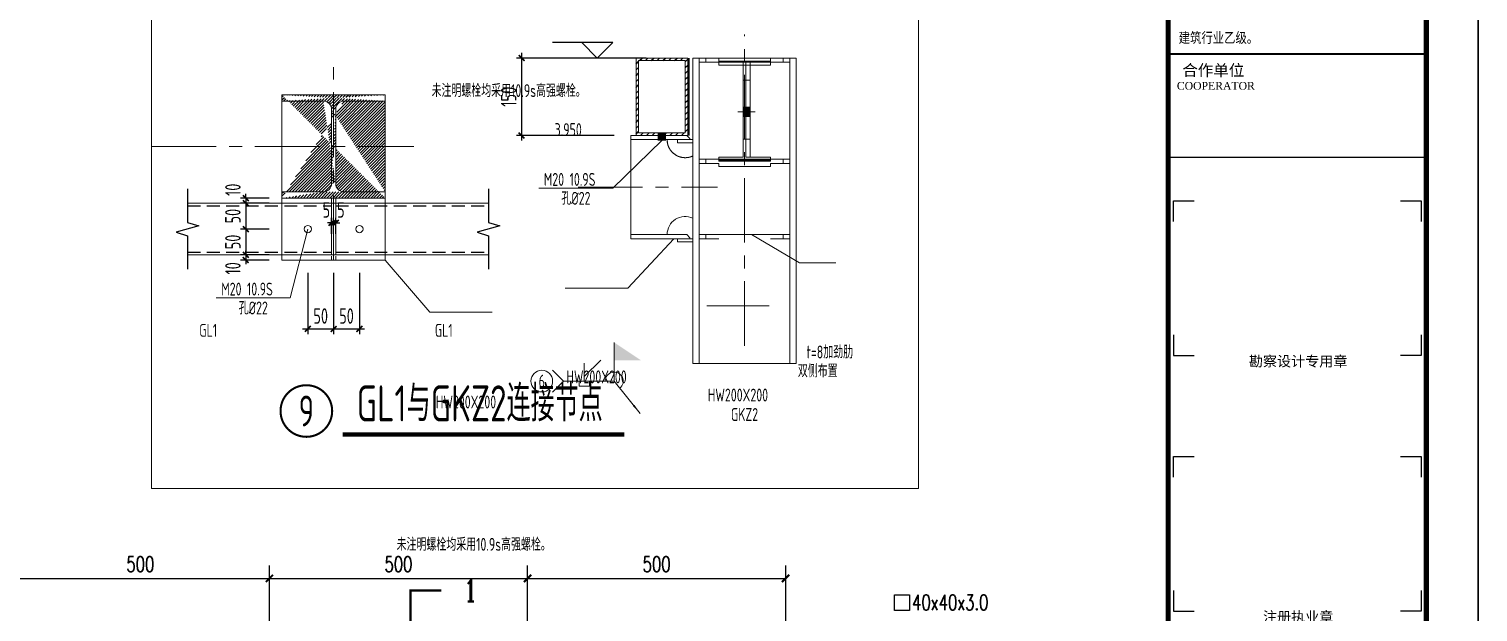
# Model space of a CAD drawing. Extents: x 498328 to 716449, y -893371 to -467753.
# Drawn here: x 582661 to 610727, y -800395 to -789098 of the extents above; entities that cross this region are included whole.
import ezdxf
from ezdxf.enums import TextEntityAlignment as Align

# ---------------------------------------------------------------- set-up
doc = ezdxf.new("R2010")
doc.units = 0
doc.header["$LTSCALE"] = 1000
doc.header["$PDMODE"] = 35
doc.header["$PDSIZE"] = 20
for name, pattern in [('2', [0.375, 0.25, -0.125]), ('CENTER', [2, 1.25, -0.25, 0.25, -0.25]), ('Continuous-STLayerSet-Bolt', [0]), ('Continuous-STNodeDetDraw-Beam', [0]), ('Continuous-STNodeDetDraw-Col', [0]), ('Continuous-STNodeDetDraw-DimText', [0]), ('Continuous-STNodeDetDraw-Pl', [0]), ('Continuous-STNodeDetDraw-PlateJoint', [0]), ('Continuous-STNodeDetDraw-Stiff', [0]), ('Continuous-STNodeDetDraw-Weld', [0]), ('短虚线-STNodeDetDraw-Hide', [187.5, 125, -62.5])]:
    doc.linetypes.add(name, pattern=pattern)
doc.layers.get('0').update_dxf_attribs({"linetype": 'CONTINUOUS'})
doc.layers.get('Defpoints').update_dxf_attribs({"linetype": 'CONTINUOUS'})
for name, color, linetype in [('1轮廓实线层', 7, 'CONTINUOUS'), ('AXIS', 251, 'CENTER'), ('DIM', 3, 'CONTINUOUS'), ('DIM_SYMB', 3, 'CONTINUOUS'), ('HATCH', 252, 'CONTINUOUS'), ('PUB_DIM', 62, 'CONTINUOUS'), ('PUB_TEXT', 7, 'CONTINUOUS'), ('PUB_TITLE', 4, 'CONTINUOUS'), ('SD_NAME_TOPC', 7, 'CONTINUOUS'), ('STGJ_BOLT_THIN', 9, 'CONTINUOUS'), ('THIN', 7, 'CONTINUOUS'), ('TK-PUBLIC', 7, 'CONTINUOUS'), ('焊缝', 1, 'CONTINUOUS'), ('通用-图框C-SHET', 141, 'CONTINUOUS')]:
    doc.layers.add(name, color=color, linetype=linetype)
doc.layers.add('yichutu', color=7, linetype='CONTINUOUS', true_color=0xffffff, plot=False)
for name, color, linetype, lineweight in [('平立面图螺栓', 1, 'CONTINUOUS', 18), ('详图加劲板', 103, 'CONTINUOUS', 18), ('详图接料板', 8, 'CONTINUOUS', 18), ('详图柱', 51, 'CONTINUOUS', 18), ('详图标注文字', 7, 'CONTINUOUS', 18), ('详图焊缝', 7, 'CONTINUOUS', 18), ('详图连接板', 171, 'CONTINUOUS', 18), ('详图钢梁', 141, 'CONTINUOUS', 18), ('钢梁', 141, 'CONTINUOUS', 18)]:
    doc.layers.add(name, color=color, linetype=linetype, lineweight=lineweight)
doc.styles.add('_TCH_DIM', font='SIMPLEX', dxfattribs={"bigfont": 'GBCBIG'})
doc.styles.add('_TCH_DIM_T3', font='SIMPLEX', dxfattribs={"width": 0.7058823529411765, "bigfont": 'GBCBIG'})
doc.styles.add('_TCH_LABEL', font='COMPLEX', dxfattribs={"bigfont": 'GBCBIG'})
doc.styles.add('StTextStyle', font='yjkeng.shx', dxfattribs={"width": 0.7, "height": 250, "bigfont": 'yjkchn.shx'})
doc.styles.add('TSSD-REIN', font='tssdeng.shx', dxfattribs={"width": 0.7, "bigfont": 'tssdchn.shx'})
doc.styles.add('TSSD_DIMENSION', font='Tssdeng.shx', dxfattribs={"width": 0.7, "bigfont": 'hztxt.shx'})
doc.styles.add('TSSD_LABEL', font='Tssdeng.shx', dxfattribs={"width": 0.7, "bigfont": 'hztxt.shx'})
doc.styles.add('TSSD_NUM', font='Tssdeng.shx', dxfattribs={"width": 0.7, "bigfont": 'hztxt.shx'})
doc.styles.add('TSSD_REIN', font='Tssdeng.shx', dxfattribs={"width": 0.7, "bigfont": 'hztxt.shx'})
doc.styles.add('标训３', font='simhei.ttf', dxfattribs={"width": 0.8, "height": 4.5})
doc.styles.add('标识1', font='times.ttf')
doc.dimstyles.new('_TCH_ARCH&&100', dxfattribs={"dimtxt": 297.5, "dimasz": 100, "dimexe": 250, "dimexo": 300, "dimgap": 126.25, "dimtad": 1, "dimdec": 0, "dimzin": 0, "dimdsep": 46, "dimtxsty": '_TCH_DIM_T3', "dimblk": 'ARCHTICK', "dimcen": 0.09, "dimclrt": 7, "dimadec": 0, "dimazin": 0, "dimtfac": 1, "dimtdec": 0, "dimtix": 1, "dimtmove": 2, "dimatfit": 3, "dimfxl": 0, "dimtolj": 1, "dimtzin": 0, "dimarcsym": 0})
doc.dimstyles.new('TSSD_10_100', dxfattribs={"dimtxt": 300, "dimasz": 80, "dimexe": 100, "dimexo": 250, "dimgap": 100, "dimtad": 1, "dimdec": 0, "dimlfac": 0.1, "dimzin": 0, "dimdsep": 46, "dimtxsty": 'TSSD_DIMENSION', "dimblk": 'ARCHTICK', "dimcen": 0, "dimdle": 100, "dimclrt": 7, "dimadec": 0, "dimazin": 0, "dimtfac": 1, "dimtdec": 0, "dimtix": 1, "dimtmove": 2, "dimatfit": 3, "dimldrblk": 'ARCHTICK', "dimfxl": 0, "dimtolj": 1, "dimtzin": 0, "dimarcsym": 0})

# ---------------------------------------------------------------- blocks, each defined once
blk = doc.blocks.new('*D212')
at = {"layer": '详图加劲板', "color": 103, "linetype": '短虚线-STNodeDetDraw-Hide', "lineweight": 18}
for p, q in [((440.0000000000005, -960), (-439.9999999999995, -960)), ((-375.0000000000005, -1000), (-375.0000000000005, -960)), ((374.9999999999995, -1000), (374.9999999999995, -960))]:
    blk.add_line(p, q, dxfattribs=at)
blk = doc.blocks.new('*D214')
at = {"layer": '详图加劲板', "color": 103, "linetype": '短虚线-STNodeDetDraw-Hide', "lineweight": 18}
for p, q in [((-375.0000000000005, -40), (-375.0000000000005, 0)), ((374.9999999999995, -40), (374.9999999999995, 0)), ((440.0000000000005, -40), (-439.9999999999995, -40))]:
    blk.add_line(p, q, dxfattribs=at)
blk = doc.blocks.new('*D215')
at = {"layer": '详图钢梁', "color": 141, "linetype": 'Continuous-STNodeDetDraw-Beam', "lineweight": 18}
for p, q in [((-250.0000000000057, 0), (249.9999999999943, 0)), ((-250.0000000000057, -40), (-250.0000000000057, 0)), ((249.9999999999943, 0), (249.9999999999943, -40)), ((-13.75000000000567, -40), (-250.0000000000057, -40)), ((-13.75000000000567, -960), (-13.75000000000567, -39.99999999999999)), ((13.74999999999433, -40), (13.74999999999433, -960)), ((249.9999999999943, -40), (13.74999999999433, -40)), ((-250.0000000000057, -960), (-13.75000000000567, -960)), ((-250.0000000000057, -1000), (-250.0000000000057, -960)), ((13.74999999999433, -960), (249.9999999999943, -960)), ((249.9999999999943, -960), (249.9999999999943, -1000)), ((249.9999999999943, -1000), (-250.0000000000057, -1000))]:
    blk.add_line(p, q, dxfattribs=at)
at = {"layer": '详图钢梁', "color": 141, "linetype": '短虚线-STNodeDetDraw-Hide', "lineweight": 18}
for p, q in [((250, -30), (-250, -30)), ((-13.75000000000008, -215), (13.74999999999992, -215)), ((-13.75000000000008, -785), (13.74999999999992, -785)), ((250, -990), (-250, -990))]:
    blk.add_line(p, q, dxfattribs=at)
blk = doc.blocks.new('*D217')
at = {"layer": '详图加劲板', "color": 103, "linetype": 'Continuous-STNodeDetDraw-Stiff', "lineweight": 18}
for p, q in [((-440.0000000000009, 0), (-250.0000000000022, 0)), ((249.9999999999978, 0), (439.9999999999991, 0)), ((-440.0000000000009, -40), (-250.0000000000022, -40)), ((249.9999999999978, -40), (439.9999999999991, -40))]:
    blk.add_line(p, q, dxfattribs=at)
blk = doc.blocks.new('*D218')
at = {"layer": '详图加劲板', "color": 103, "linetype": 'Continuous-STNodeDetDraw-Stiff', "lineweight": 18}
for p, q in [((-440.0000000000009, -960), (-250.0000000000022, -960)), ((249.9999999999978, -960), (439.9999999999991, -960)), ((-440.0000000000009, -1000), (-250.0000000000022, -1000)), ((249.9999999999978, -1000), (439.9999999999991, -1000))]:
    blk.add_line(p, q, dxfattribs=at)
blk = doc.blocks.new('*D219')
at = {"layer": '详图连接板', "color": 171, "linetype": '短虚线-STNodeDetDraw-Hide', "lineweight": 18}
blk.add_line((53.75, -40), (53.75, -960), dxfattribs=at)
at = {"layer": '详图连接板', "color": 171, "linetype": 'Continuous-STNodeDetDraw-PlateJoint', "lineweight": 18}
for p, q in [((53.74999999999812, -70), (53.74999999999783, -215)), ((53.74999999999643, -215), (13.74999999999643, -215)), ((53.74999999999643, -785), (53.74999999999643, -215)), ((53.74999999999643, -785), (13.74999999999643, -785)), ((53.74999999999783, -785), (53.74999999999812, -960))]:
    blk.add_line(p, q, dxfattribs=at)
blk = doc.blocks.new('*D220')
at = {"layer": '详图接料板', "color": 8, "linetype": 'Continuous-STNodeDetDraw-Pl', "lineweight": 18}
for p, q in [((-250.0000000000001, -70), (-250.0000000000001, -40)), ((-250.0000000000001, -70), (-13.75000000000568, -70)), ((13.74999999999432, -70), (249.9999999999999, -70)), ((249.9999999999999, -70), (249.9999999999999, -40))]:
    blk.add_line(p, q, dxfattribs=at)
at = {"layer": '详图接料板', "color": 8, "linetype": '短虚线-STNodeDetDraw-Hide', "lineweight": 18}
blk.add_line((250.0000000000001, -70), (-249.9999999999999, -70), dxfattribs=at)
blk = doc.blocks.new('*D221')
at = {"layer": '详图接料板', "color": 8, "linetype": 'Continuous-STNodeDetDraw-Pl', "lineweight": 18}
for p, q in [((-250.0000000000001, -1030), (-250.0000000000001, -1000)), ((-250.0000000000001, -1030), (249.9999999999999, -1030)), ((249.9999999999999, -1030), (249.9999999999999, -1000))]:
    blk.add_line(p, q, dxfattribs=at)
blk = doc.blocks.new('*D223')
at = {"layer": '详图接料板', "color": 8, "linetype": 'Continuous-STNodeDetDraw-Pl', "lineweight": 18}
for p, q in [((-650.0000000000005, -70), (-650.0000000000005, -40)), ((-650.0000000000005, -40), (-500.0000000000005, -40)), ((-650.0000000000005, -70), (-500.0000000000005, -70))]:
    blk.add_line(p, q, dxfattribs=at)
blk = doc.blocks.new('*D224')
at = {"layer": '详图接料板', "color": 8, "linetype": 'Continuous-STNodeDetDraw-Pl', "lineweight": 18}
for p, q in [((-650.0000000000005, -1030), (-650.0000000000005, -1000)), ((-650.0000000000005, -1000), (-500.0000000000005, -1000)), ((-650.0000000000005, -1030), (-500.0000000000005, -1030))]:
    blk.add_line(p, q, dxfattribs=at)
blk = doc.blocks.new('*D225')
at = {"layer": '详图焊缝', "color": 7, "linetype": 'Continuous-STNodeDetDraw-Weld', "lineweight": 18}
for points in [[(53477.57123198426, -64776.67208387632), (53477.57123198426, -64026.67208387632)], [(52897.57123198426, -64776.67208387632), (52897.57123198426, -64426.67208387632), (52897.57123198426, -64686.67208387632), (53215.76928351821, -64368.47403234238)], [(52285.4391976283, -64564.54004952036), (52497.57123198426, -64776.67208387632), (52285.4391976283, -64988.80411823228)], [(53477.57123198426, -64776.67208387632), (52497.57123198426, -64776.67208387632)], [(52797.57123198426, -64776.67208387632), (52797.57123198426, -64876.67208387632), (52997.57123198426, -64876.67208387632), (52997.57123198426, -64776.67208387632)], [(53977.57123198426, -65401.67208387632), (53477.57123198426, -64776.67208387632)]]:
    blk.add_lwpolyline(points, dxfattribs=at)
blk.add_lwpolyline([(53977.57123198426, -65401.67208387632, 0, 40, 0), (53852.63222247338, -65245.49832198772, 40, 40, 0)], format="xyseb", dxfattribs=at)
blk.add_circle((52075.4391976283, -64776.67208387632), 210, dxfattribs=at)
blk.add_arc((53477.57123198426, -64776.67208387632), 175, 308.6598082540903, 179.9999999999998, dxfattribs=at)
at = {"layer": '详图焊缝', "color": 7}
blk.add_solid([(53477.57123198426, -64026.67208387632), (53477.57123198426, -64376.67208387632), (54002.57123198426, -64376.67208387632)], dxfattribs=at)
at = {"layer": '详图焊缝', "color": 7, "style": 'StTextStyle', "width": 0.699999988079071}
blk.add_text('6', height=250, dxfattribs=at).set_placement((52075.4391976283, -64776.67208387632), align=Align.MIDDLE_CENTER)
blk = doc.blocks.new('TS_IDX1')
at = {"color": 0, "linetype": 'ByBlock', "const_width": 0.04}
blk.add_lwpolyline([(-0.5, 0, 1), (0.5, 0, 1)], format="xyb", close=True, dxfattribs=at)
at = {"color": 0, "linetype": 'ByBlock', "style": 'TSSD_NUM', "width": 0.7}
blk.add_attdef('A', text='', height=0.6, dxfattribs=at).set_placement((0, 0), align=Align.MIDDLE_CENTER)
blk = doc.blocks.new('_ARCHTICK')
at = {"color": 0, "const_width": 0.4}
blk.add_lwpolyline([(-0.7071067811866669, -0.7071067811866669), (0.7071067811866669, 0.7071067811866669)], dxfattribs=at)
blk = doc.blocks.new('*D418')
at = {"layer": 'Defpoints', "color": 0, "transparency": 16777216}
for p in [(586860.3727489954, -792474.7504728152), (587561.1741160916, -792374.7631531934), (587561.1741160934, -792474.7504728152)]:
    blk.add_point(p, dxfattribs=at)
at = {"layer": 'DIM', "color": 0, "lineweight": -2, "transparency": 16777216}
for p, q in [((586860.3727489954, -792374.7631531934), (586860.3727489954, -792294.7631531934)), ((587311.1741160916, -792374.7631531934), (586760.3727489954, -792374.7631531934)), ((587311.1741160934, -792474.7504728152), (586760.3727489954, -792474.7504728152)), ((586860.3727489954, -792374.7631531934), (586860.3727489954, -792474.7504728152)), ((586860.3727489954, -792474.7504728152), (586860.3727489954, -792554.7504728152))]:
    blk.add_line(p, q, dxfattribs=at)
at = {"layer": 'DIM', "color": 0, "lineweight": -2, "transparency": 16777216, "xscale": 80, "yscale": 80, "zscale": 80}
for p, rotation in [((586860.3727489954, -792374.7631531934), 270), ((586860.3727489954, -792474.7504728152), 90)]:
    blk.add_blockref('_ARCHTICK', p, dxfattribs=dict(at, rotation=rotation))
at = {"layer": 'DIM', "color": 7, "transparency": 16777216, "insert": (586610.3727489955, -792213.6093070395), "char_height": 300, "attachment_point": 5, "rotation": 90, "style": 'TSSD_DIMENSION'}
blk.add_mtext('\\A1;10', dxfattribs=at)
blk = doc.blocks.new('*D419')
at = {"layer": 'Defpoints', "color": 0, "transparency": 16777216}
for p in [(587561.1741160934, -792474.7504728152), (586860.3727489954, -792974.7504728223), (587561.1741161027, -792974.7504728223)]:
    blk.add_point(p, dxfattribs=at)
at = {"layer": 'DIM', "color": 0, "lineweight": -2, "transparency": 16777216}
for p, q in [((587311.1741160934, -792474.7504728152), (586760.3727489954, -792474.7504728152)), ((586860.3727489954, -792374.7504728152), (586860.3727489954, -793074.7504728223)), ((587311.1741161027, -792974.7504728223), (586760.3727489954, -792974.7504728223))]:
    blk.add_line(p, q, dxfattribs=at)
at = {"layer": 'DIM', "color": 0, "lineweight": -2, "transparency": 16777216, "xscale": 80, "yscale": 80, "zscale": 80}
for p, rotation in [((586860.3727489954, -792474.7504728152), 90), ((586860.3727489954, -792974.7504728223), 270)]:
    blk.add_blockref('_ARCHTICK', p, dxfattribs=dict(at, rotation=rotation))
at = {"layer": 'DIM', "color": 7, "transparency": 16777216, "insert": (586610.3727489957, -792724.7504728187), "char_height": 300, "attachment_point": 5, "rotation": 90, "style": 'TSSD_DIMENSION'}
blk.add_mtext('\\A1;50', dxfattribs=at)
blk = doc.blocks.new('*D420')
at = {"layer": 'Defpoints', "color": 0, "transparency": 16777216}
for p in [(587561.1741161027, -792974.7504728223), (586860.3727489954, -793474.7504728157), (587561.1741161121, -793474.7504728157)]:
    blk.add_point(p, dxfattribs=at)
at = {"layer": 'DIM', "color": 0, "lineweight": -2, "transparency": 16777216}
for p, q in [((586860.3727489954, -792874.7504728223), (586860.3727489954, -793574.7504728157)), ((587311.1741161027, -792974.7504728223), (586760.3727489954, -792974.7504728223)), ((587311.1741161121, -793474.7504728157), (586760.3727489954, -793474.7504728157))]:
    blk.add_line(p, q, dxfattribs=at)
at = {"layer": 'DIM', "color": 0, "lineweight": -2, "transparency": 16777216, "xscale": 80, "yscale": 80, "zscale": 80}
for p, rotation in [((586860.3727489954, -792974.7504728223), 90), ((586860.3727489954, -793474.7504728157), 270)]:
    blk.add_blockref('_ARCHTICK', p, dxfattribs=dict(at, rotation=rotation))
at = {"layer": 'DIM', "color": 7, "transparency": 16777216, "insert": (586610.3727489957, -793224.750472819), "char_height": 300, "attachment_point": 5, "rotation": 90, "style": 'TSSD_DIMENSION'}
blk.add_mtext('\\A1;50', dxfattribs=at)
blk = doc.blocks.new('*D421')
at = {"layer": 'Defpoints', "color": 0, "transparency": 16777216}
for p in [(588061.1808884732, -793574.7377924361), (588561.1804646231, -793574.7377924361), (588561.1804646231, -794909.7928357583)]:
    blk.add_point(p, dxfattribs=at)
at = {"layer": 'DIM', "color": 0, "lineweight": -2, "transparency": 16777216}
for p, q in [((588061.1808884732, -793824.7377924361), (588061.1808884732, -795009.7928357583)), ((588561.1804646231, -793824.7377924361), (588561.1804646231, -795009.7928357583)), ((587961.1808884732, -794909.7928357583), (588661.1804646231, -794909.7928357583))]:
    blk.add_line(p, q, dxfattribs=at)
at = {"layer": 'DIM', "color": 0, "lineweight": -2, "transparency": 16777216, "xscale": 80, "yscale": 80, "zscale": 80, "rotation": 180}
blk.add_blockref('_ARCHTICK', (588061.1808884732, -794909.7928357583), dxfattribs=at)
at = {"layer": 'DIM', "color": 0, "lineweight": -2, "transparency": 16777216, "xscale": 80, "yscale": 80, "zscale": 80}
blk.add_blockref('_ARCHTICK', (588561.1804646231, -794909.7928357583), dxfattribs=at)
at = {"layer": 'DIM', "color": 7, "transparency": 16777216, "insert": (588311.1806765482, -794659.7928357583), "char_height": 300, "attachment_point": 5, "style": 'TSSD_DIMENSION'}
blk.add_mtext('\\A1;50', dxfattribs=at)
blk = doc.blocks.new('*D422')
at = {"layer": 'Defpoints', "color": 0, "transparency": 16777216}
for p in [(588561.1804646231, -793574.7377924361), (589061.1808884732, -793574.7377924361), (589061.1808884732, -794909.7928357583)]:
    blk.add_point(p, dxfattribs=at)
at = {"layer": 'DIM', "color": 0, "lineweight": -2, "transparency": 16777216}
for p, q in [((588561.1804646231, -793824.7377924361), (588561.1804646231, -795009.7928357583)), ((589061.1808884732, -793824.7377924361), (589061.1808884732, -795009.7928357583)), ((588461.1804646231, -794909.7928357583), (589161.1808884732, -794909.7928357583))]:
    blk.add_line(p, q, dxfattribs=at)
at = {"layer": 'DIM', "color": 0, "lineweight": -2, "transparency": 16777216, "xscale": 80, "yscale": 80, "zscale": 80, "rotation": 180}
blk.add_blockref('_ARCHTICK', (588561.1804646231, -794909.7928357583), dxfattribs=at)
at = {"layer": 'DIM', "color": 0, "lineweight": -2, "transparency": 16777216, "xscale": 80, "yscale": 80, "zscale": 80}
blk.add_blockref('_ARCHTICK', (589061.1808884732, -794909.7928357583), dxfattribs=at)
at = {"layer": 'DIM', "color": 7, "transparency": 16777216, "insert": (588811.1806765482, -794659.7928357583), "char_height": 300, "attachment_point": 5, "style": 'TSSD_DIMENSION'}
blk.add_mtext('\\A1;50', dxfattribs=at)
blk = doc.blocks.new('*D423')
at = {"layer": 'Defpoints', "color": 0, "transparency": 16777216}
for p in [(586860.3727489954, -793574.7377924366), (587561.1741160916, -793474.7504728148), (587561.1741160934, -793574.7377924366)]:
    blk.add_point(p, dxfattribs=at)
at = {"layer": 'DIM', "color": 0, "lineweight": -2, "transparency": 16777216}
for p, q in [((586860.3727489954, -793474.7504728148), (586860.3727489954, -793394.7504728148)), ((587311.1741160916, -793474.7504728148), (586760.3727489954, -793474.7504728148)), ((587311.1741160934, -793574.7377924366), (586760.3727489954, -793574.7377924366)), ((586860.3727489954, -793474.7504728148), (586860.3727489954, -793574.7377924366)), ((586860.3727489954, -793574.7377924366), (586860.3727489954, -793654.7377924366))]:
    blk.add_line(p, q, dxfattribs=at)
at = {"layer": 'DIM', "color": 0, "lineweight": -2, "transparency": 16777216, "xscale": 80, "yscale": 80, "zscale": 80}
for p, rotation in [((586860.3727489954, -793474.7504728148), 270), ((586860.3727489954, -793574.7377924366), 90)]:
    blk.add_blockref('_ARCHTICK', p, dxfattribs=dict(at, rotation=rotation))
at = {"layer": 'DIM', "color": 7, "transparency": 16777216, "insert": (586610.3727489955, -793736.1596155819), "char_height": 300, "attachment_point": 5, "rotation": 90, "style": 'TSSD_DIMENSION'}
blk.add_mtext('\\A1;10', dxfattribs=at)
blk = doc.blocks.new('*D424')
at = {"layer": 'Defpoints', "color": 0, "transparency": 16777216}
for p in [(588561.1804646228, -792854.2484651306), (588521.1681914121, -793315.840223526), (588561.1804646228, -793315.840223526)]:
    blk.add_point(p, dxfattribs=at)
at = {"layer": 'DIM', "color": 0, "lineweight": -2, "transparency": 16777216}
for p, q in [((588521.1681914121, -792854.2484651306), (588441.1681914121, -792854.2484651306)), ((588521.1681914121, -793065.840223526), (588521.1681914121, -792754.2484651306)), ((588521.1681914121, -792854.2484651306), (588561.1804646228, -792854.2484651306)), ((588561.1804646228, -793065.840223526), (588561.1804646228, -792754.2484651306)), ((588561.1804646228, -792854.2484651306), (588641.1804646228, -792854.2484651306))]:
    blk.add_line(p, q, dxfattribs=at)
at = {"layer": 'DIM', "color": 0, "lineweight": -2, "transparency": 16777216, "xscale": 80, "yscale": 80, "zscale": 80}
blk.add_blockref('_ARCHTICK', (588521.1681914121, -792854.2484651306), dxfattribs=at)
at = {"layer": 'DIM', "color": 0, "lineweight": -2, "transparency": 16777216, "xscale": 80, "yscale": 80, "zscale": 80, "rotation": 180}
blk.add_blockref('_ARCHTICK', (588561.1804646228, -792854.2484651306), dxfattribs=at)
at = {"layer": 'DIM', "color": 7, "transparency": 16777216, "insert": (588420.5912683352, -792604.2484651306), "char_height": 300, "attachment_point": 5, "style": 'TSSD_DIMENSION'}
blk.add_mtext('\\A1;5', dxfattribs=at)
blk = doc.blocks.new('*D425')
at = {"layer": 'Defpoints', "color": 0, "transparency": 16777216}
for p in [(588601.1681914121, -792854.2484651306), (588561.1804646228, -793315.840223526), (588601.1681914121, -793315.840223526)]:
    blk.add_point(p, dxfattribs=at)
at = {"layer": 'DIM', "color": 0, "lineweight": -2, "transparency": 16777216}
for p, q in [((588561.1804646228, -792854.2484651306), (588481.1804646228, -792854.2484651306)), ((588561.1804646228, -793065.840223526), (588561.1804646228, -792754.2484651306)), ((588561.1804646228, -792854.2484651306), (588601.1681914121, -792854.2484651306)), ((588601.1681914121, -793065.840223526), (588601.1681914121, -792754.2484651306)), ((588601.1681914121, -792854.2484651306), (588681.1681914121, -792854.2484651306))]:
    blk.add_line(p, q, dxfattribs=at)
at = {"layer": 'DIM', "color": 0, "lineweight": -2, "transparency": 16777216, "xscale": 80, "yscale": 80, "zscale": 80}
blk.add_blockref('_ARCHTICK', (588561.1804646228, -792854.2484651306), dxfattribs=at)
at = {"layer": 'DIM', "color": 0, "lineweight": -2, "transparency": 16777216, "xscale": 80, "yscale": 80, "zscale": 80, "rotation": 180}
blk.add_blockref('_ARCHTICK', (588601.1681914121, -792854.2484651306), dxfattribs=at)
at = {"layer": 'DIM', "color": 7, "transparency": 16777216, "insert": (588701.7451144891, -792604.2484651306), "char_height": 300, "attachment_point": 5, "style": 'TSSD_DIMENSION'}
blk.add_mtext('\\A1;5', dxfattribs=at)
blk = doc.blocks.new('*D426')
at = {"layer": 'Defpoints', "color": 0, "transparency": 16777216}
for p in [(594246.9616423454, -789662.081209766), (592202.1464477628, -791162.081209766), (594246.9616423454, -791162.081209766)]:
    blk.add_point(p, dxfattribs=at)
at = {"layer": 'DIM', "color": 0, "lineweight": -2, "transparency": 16777216}
for p, q in [((593996.9616423454, -789662.081209766), (592102.1464477628, -789662.081209766)), ((592202.1464477628, -789562.081209766), (592202.1464477628, -791262.081209766)), ((593996.9616423454, -791162.081209766), (592102.1464477628, -791162.081209766))]:
    blk.add_line(p, q, dxfattribs=at)
at = {"layer": 'DIM', "color": 0, "lineweight": -2, "transparency": 16777216, "xscale": 80, "yscale": 80, "zscale": 80}
for p, rotation in [((592202.1464477628, -789662.081209766), 90), ((592202.1464477628, -791162.081209766), 270)]:
    blk.add_blockref('_ARCHTICK', p, dxfattribs=dict(at, rotation=rotation))
at = {"layer": 'DIM', "color": 7, "transparency": 16777216, "insert": (591952.1464477631, -790412.0812097659), "char_height": 300, "attachment_point": 5, "rotation": 90, "style": 'TSSD_DIMENSION'}
blk.add_mtext('\\A1;150', dxfattribs=at)
blk = doc.blocks.new('yct-841-594-84100-59400-100-1000.0')
at = {"layer": 'yichutu', "color": 7, "true_color": 0xffffff}
blk.add_lwpolyline([(0, 0), (0, 59400), (84100, 59400), (84100, 0)], close=True, dxfattribs=at)
blk = doc.blocks.new('TY-YINZHANG-200702')
at = {"layer": 'TK-PUBLIC', "color": 253}
for points in [[(-4650.000000005821, 24177.34502843727), (-4650.000000005821, 24577.34502843727), (-4250.000000005821, 24577.34502843727)], [(-250.0000000058208, 24577.34502843727), (149.9999999941792, 24577.34502843727), (149.9999999941792, 24177.34502843727)], [(-4650.000000005821, 21977.34502843727), (-4650.000000005821, 21577.34502843727), (-4650.000000005821, 21577.34502843727), (-4250.000000005821, 21577.34502843727)], [(149.9999999941792, 21977.34502843727), (149.9999999941792, 21577.34502843727), (-250.0000000058208, 21577.34502843727)], [(-4650.000000005821, 19225.00000000239), (-4650.000000005821, 19625.00000000239), (-4250.000000005821, 19625.00000000239)], [(-250.0000000058208, 19625.00000000239), (149.9999999941792, 19625.00000000239), (149.9999999941792, 19225.00000000239)], [(-4650.000000005821, 17025.00000000239), (-4650.000000005821, 16625.00000000239), (-4650.000000005821, 16625.00000000239), (-4250.000000005821, 16625.00000000239)], [(149.9999999941792, 17025.00000000239), (149.9999999941792, 16625.00000000239), (-250.0000000058208, 16625.00000000239)]]:
    blk.add_lwpolyline(points, dxfattribs=at)
at = {"layer": 'TK-PUBLIC', "color": 253, "style": '标识1'}
for s, p in [('勘察设计专用章', (-2233.544541988522, 21472.94704718277)), ('注册执业章', (-2233.544541988522, 16520.60201874789))]:
    blk.add_text(s, height=200, dxfattribs=at).set_placement(p, align=Align.MIDDLE)
blk = doc.blocks.new('*D465')
at = {"layer": 'Defpoints', "color": 0, "transparency": 16777216}
for p in [(587317.2523542233, -799743.3683456259), (582317.2523542233, -801024.059280745), (587317.2523542233, -801024.059280745)]:
    blk.add_point(p, dxfattribs=at)
at = {"layer": 'PUB_DIM', "color": 0, "lineweight": -2, "transparency": 16777216}
for p, q in [((582317.2523542233, -800724.059280745), (582317.2523542233, -799493.3683456259)), ((587317.2523542233, -800724.059280745), (587317.2523542233, -799493.3683456259)), ((582317.2523542233, -799743.3683456259), (587317.2523542233, -799743.3683456259))]:
    blk.add_line(p, q, dxfattribs=at)
at = {"layer": 'PUB_DIM', "color": 0, "lineweight": -2, "transparency": 16777216, "xscale": 100, "yscale": 100, "zscale": 100, "rotation": 180}
blk.add_blockref('_ARCHTICK', (582317.2523542233, -799743.3683456259), dxfattribs=at)
at = {"layer": 'PUB_DIM', "color": 0, "lineweight": -2, "transparency": 16777216, "xscale": 100, "yscale": 100, "zscale": 100}
blk.add_blockref('_ARCHTICK', (587317.2523542233, -799743.3683456259), dxfattribs=at)
at = {"layer": 'PUB_DIM', "color": 7, "transparency": 16777216, "insert": (584817.2523542233, -799468.3683456259), "char_height": 297.5, "attachment_point": 5, "style": '_TCH_DIM_T3'}
blk.add_mtext('\\A1;500', dxfattribs=at)
blk = doc.blocks.new('*D466')
at = {"layer": 'Defpoints', "color": 0, "transparency": 16777216}
for p in [(592317.2523542233, -799743.3683456259), (587317.2523542233, -801024.059280745), (592317.2523542233, -801024.059280745)]:
    blk.add_point(p, dxfattribs=at)
at = {"layer": 'PUB_DIM', "color": 0, "lineweight": -2, "transparency": 16777216}
for p, q in [((587317.2523542233, -800724.059280745), (587317.2523542233, -799493.3683456259)), ((592317.2523542233, -800724.059280745), (592317.2523542233, -799493.3683456259)), ((587317.2523542233, -799743.3683456259), (592317.2523542233, -799743.3683456259))]:
    blk.add_line(p, q, dxfattribs=at)
at = {"layer": 'PUB_DIM', "color": 0, "lineweight": -2, "transparency": 16777216, "xscale": 100, "yscale": 100, "zscale": 100, "rotation": 180}
blk.add_blockref('_ARCHTICK', (587317.2523542233, -799743.3683456259), dxfattribs=at)
at = {"layer": 'PUB_DIM', "color": 0, "lineweight": -2, "transparency": 16777216, "xscale": 100, "yscale": 100, "zscale": 100}
blk.add_blockref('_ARCHTICK', (592317.2523542233, -799743.3683456259), dxfattribs=at)
at = {"layer": 'PUB_DIM', "color": 7, "transparency": 16777216, "insert": (589817.2523542233, -799468.3683456259), "char_height": 297.5, "attachment_point": 5, "style": '_TCH_DIM_T3'}
blk.add_mtext('\\A1;500', dxfattribs=at)
blk = doc.blocks.new('*D467')
at = {"layer": 'Defpoints', "color": 0, "transparency": 16777216}
for p in [(597317.2523542233, -799743.3683456259), (592317.2523542233, -801024.059280745), (597317.2523542233, -801024.059280745)]:
    blk.add_point(p, dxfattribs=at)
at = {"layer": 'PUB_DIM', "color": 0, "lineweight": -2, "transparency": 16777216}
for p, q in [((592317.2523542233, -800724.059280745), (592317.2523542233, -799493.3683456259)), ((597317.2523542233, -800724.059280745), (597317.2523542233, -799493.3683456259)), ((592317.2523542233, -799743.3683456259), (597317.2523542233, -799743.3683456259))]:
    blk.add_line(p, q, dxfattribs=at)
at = {"layer": 'PUB_DIM', "color": 0, "lineweight": -2, "transparency": 16777216, "xscale": 100, "yscale": 100, "zscale": 100, "rotation": 180}
blk.add_blockref('_ARCHTICK', (592317.2523542233, -799743.3683456259), dxfattribs=at)
at = {"layer": 'PUB_DIM', "color": 0, "lineweight": -2, "transparency": 16777216, "xscale": 100, "yscale": 100, "zscale": 100}
blk.add_blockref('_ARCHTICK', (597317.2523542233, -799743.3683456259), dxfattribs=at)
at = {"layer": 'PUB_DIM', "color": 7, "transparency": 16777216, "insert": (594817.2523542233, -799468.3683456259), "char_height": 297.5, "attachment_point": 5, "style": '_TCH_DIM_T3'}
blk.add_mtext('\\A1;500', dxfattribs=at)

msp = doc.modelspace()

# ---------------------------------------------------------------- hatches: boundary and pattern name
at = {"layer": 'HATCH'}
h = msp.add_hatch(dxfattribs=at)
h.set_pattern_fill('METAL', color=256, scale=20, style=0)
h.set_pattern_definition([(45, (-504271.3470268049, 711307.2593552803), (-56.5685424949238, 56.5685424949238), [])])
h.paths.add_polyline_path([(595419.7542065415, -789662.081209766), (594419.7542065415, -789662.081209766), (594419.7542065415, -791162.081209766), (595419.7542065415, -791162.081209766)])
h.paths.add_polyline_path([(594469.7542065415, -789712.081209766), (595369.7542065415, -789712.081209766), (595369.7542065415, -791112.081209766), (594469.7542065415, -791112.081209766)], flags=16)
h = msp.add_hatch(dxfattribs=at)
h.set_pattern_fill('METAL', color=256, scale=10, style=0)
h.set_pattern_definition([(45, (-37773.2142990618, -53070.52248296596), (-28.2842712474619, 28.2842712474619), [])])
edge = h.paths.add_edge_path()
edge.add_line((587561.1771491286, -792254.7512364116), (587561.1719057518, -792374.7512364256))
edge.add_arc((588361.1799660516, -792094.7491626664), 160, 270.0011128886119, 360.0011128939479)
edge.add_arc((588761.1702710851, -792094.7440863875), 160, 180.0003413867285, 270.0003413867285)
edge.add_line((588362.109222501, -792254.7464641499), (587561.1771491286, -792254.7512364116))
edge.add_line((589561.1771490923, -792254.7393196438), (588761.171224426, -792254.7440863856))
edge.add_arc((588361.1756760138, -790654.748543444), 160, 359.9992284981167, 449.9992285034528)
edge.add_arc((588761.1659810697, -790654.7512364256), 160, 90, 180)
edge.add_line((588521.1659810697, -790652.9872120953), (588521.1659810697, -792096.5093024344))
edge.add_line((588601.1659810697, -790654.7512364256), (588601.1659810697, -792094.745278078))
edge.add_line((588362.1039791373, -790494.7512364256), (587561.17190575, -790494.7512364256))
edge.add_line((589561.17190575, -790494.7512364256), (588761.1659810697, -790494.7512364256))
edge.add_line((587561.17190575, -792374.7512364256), (589561.17190575, -792374.7512364256))
edge.add_line((587561.17190575, -790374.7512364256), (587561.1719057518, -790494.7512364256))
edge.add_line((589561.17190575, -790374.7512364256), (587561.17190575, -790374.7512364256))
edge.add_line((589561.17190575, -790494.7512364256), (589561.17190575, -790374.7512364256))
edge.add_line((589561.17190575, -792374.7512364256), (589561.17190575, -792254.7393196764))

# ---------------------------------------------------------------- linework, layer by layer
at = {"layer": '1轮廓实线层', "color": 4}
msp.add_line((595444.2014268327, -789662.081209766), (595444.2014268327, -791162.081209766), dxfattribs=at)
at = {"layer": '1轮廓实线层', "color": 4, "linetype": '2'}
for p, q in [((595444.2014268327, -789712.081209766), (595444.2014268327, -791112.081209766)), ((585732.1249350936, -792524.7504728154), (588521.1681914122, -792524.7504728152)), ((588601.1681914122, -792524.7504728151), (591560.8394531165, -792524.7504728149)), ((585732.1249350936, -793424.7504728156), (588521.1681914122, -793424.7504728157)), ((588601.1681914122, -793424.7504728156), (591560.8394531165, -793424.7504728156))]:
    msp.add_line(p, q, dxfattribs=at)
at = {"layer": '1轮廓实线层', "color": 4, "lineweight": 20}
for p, q in [((589561.17190575, -790374.7512364256), (587561.17190575, -790374.7512364256)), ((587561.17190575, -790374.7512364256), (587561.1719057518, -790494.7512364256)), ((588362.1039791373, -790494.7512364256), (587561.17190575, -790494.7512364256)), ((589561.17190575, -790494.7512364256), (588761.1659810697, -790494.7512364256)), ((589561.17190575, -790494.7512364256), (589561.17190575, -790374.7512364256)), ((588521.1659810697, -790652.9872120953), (588521.1659810697, -792096.5093024344)), ((588601.1659810697, -790654.7512364256), (588601.1659810697, -792094.745278078)), ((588362.1114328427, -792254.7583809177), (587561.1793594703, -792254.7631531794)), ((589561.1793594339, -792254.7512364116), (588761.1734347676, -792254.7560031534)), ((589561.1741160916, -792374.7631531934), (589561.1741160916, -792254.7512364442)), ((587561.1741160916, -792374.7631531934), (589561.1741160916, -792374.7631531934))]:
    msp.add_line(p, q, dxfattribs=at)
at = {"layer": '1轮廓实线层', "color": 4, "lineweight": 9}
msp.add_line((587561.1793594703, -792254.7631531794), (587561.1741160934, -792374.7631531934), dxfattribs=at)
at = {"layer": '1轮廓实线层', "lineweight": 20, "ltscale": 5}
for p, q in [((585732.1249350936, -792474.7504728154), (588561.1804646228, -792474.7504728151)), ((588561.1804646228, -792474.7504728151), (591560.8394531165, -792474.7504728149)), ((585732.1249350936, -793474.7504728156), (588561.1804646228, -793474.7504728157)), ((588561.1804646228, -793474.7504728156), (591560.8394531165, -793474.7504728156))]:
    msp.add_line(p, q, dxfattribs=at)
at = {"layer": '1轮廓实线层', "color": 4, "linetype": '2', "lineweight": 20}
for p, q in [((588521.1681914121, -792372.9991288636), (588521.1681914121, -793574.7377924361)), ((588601.1681914121, -792374.7631531939), (588601.1681914121, -793574.7377924361))]:
    msp.add_line(p, q, dxfattribs=at)
at = {"layer": '1轮廓实线层', "color": 4, "lineweight": 20}
for points in [[(595419.7542065415, -789662.081209766), (595419.7542065415, -791162.081209766), (594419.7542065415, -791162.081209766), (594419.7542065415, -789662.081209766)], [(595369.7542065415, -789712.081209766), (595369.7542065415, -791112.081209766), (594469.7542065415, -791112.081209766), (594469.7542065415, -789712.081209766)], [(589561.1868131522, -792374.7631531934), (589561.1868131522, -793574.7377924357), (587561.1741160934, -793574.7377924366), (587561.1741160934, -792374.7631531943)]]:
    msp.add_lwpolyline(points, close=True, dxfattribs=at)
for centre in [(588061.1808884728, -792974.7504728156), (589061.1808884728, -792974.7504728156)]:
    msp.add_circle(centre, 70, dxfattribs=at)
for centre, start, end in [((588361.1756760138, -790654.748543444), 359.9992284983668, 89.99922850336942), ((588761.1659810697, -790654.7512364256), 90, 180), ((588361.1821763932, -792094.7610794342), 270.0011128885285, 0.001112893947959527), ((588761.1724814267, -792094.7560031553), 180.0003413864784, 270.0003413868953)]:
    msp.add_arc(centre, 160, start, end, dxfattribs=at)
at = {"layer": 'AXIS', "lineweight": 20}
for p, q in [((596520.5690399031, -795237.47864056), (596520.5690399031, -789202.0692929982)), ((588561.1782542812, -793574.7258756683), (588561.1782542812, -789841.264901549)), ((585037.5358044817, -791374.7482572518), (590117.5358044817, -791374.7482572518)), ((593296.9388633152, -792162.0692929982), (595996.9388633152, -792162.0692929982))]:
    msp.add_line(p, q, dxfattribs=at)
at = {"layer": 'DIM_SYMB', "const_width": 50}
msp.add_lwpolyline([(590650.5233829832, -799977.0569828636), (590050.5233829832, -799977.0569828636), (590050.5233829832, -800977.0569828636)], dxfattribs=at)
at = {"layer": 'PUB_TEXT', "lineweight": 15}
for points in [[(592536.8577306378, -792182.8712853917), (593969.3962929733, -792182.8712853917), (594920.5712502447, -791262.081209766)], [(586288.0092105458, -794307.6113979714), (587720.5477728813, -794307.6113979714), (588061.1808884728, -792974.7504728156)]]:
    msp.add_lwpolyline(points, dxfattribs=at)
at = {"layer": 'PUB_TITLE'}
msp.add_lwpolyline([(526627.3541938299, -821882.4806047641), (610727.3541938299, -821882.4806047641), (610727.3541938299, -762482.4806047641), (526627.3541938299, -762482.4806047641)], close=True, dxfattribs=at)
at = {"layer": 'PUB_TITLE', "const_width": 100}
msp.add_lwpolyline([(529127.3541938299, -820882.4806047641), (609727.3541938299, -820882.4806047641), (609727.3541938299, -763482.4806047641), (529127.3541938299, -763482.4806047641)], close=True, dxfattribs=at)
at = {"layer": 'SD_NAME_TOPC', "const_width": 80}
msp.add_lwpolyline([(588734.0106325923, -796956.1618170388), (594189.6610019635, -796956.1618170388)], dxfattribs=at)
at = {"layer": 'STGJ_BOLT_THIN', "const_width": 160}
msp.add_lwpolyline([(594920.5712502447, -791262.081209766), (594920.5712502447, -791112.081209766)], dxfattribs=at)
at = {"layer": 'THIN'}
for p, q in [((593368.2330595936, -789362.081209766), (592802.848444209, -789362.081209766)), ((593668.2330595936, -789662.081209766), (593368.2330595936, -789362.081209766)), ((593968.2330595936, -789362.081209766), (593368.2330595936, -789362.081209766)), ((593668.2330595936, -789662.081209766), (593968.2330595936, -789362.081209766)), ((594614.5616311508, -789662.081209766), (593368.2330595936, -789662.081209766)), ((593668.2330595936, -789662.081209766), (593668.2330595936, -789662.081209766))]:
    msp.add_line(p, q, dxfattribs=at)
for points in [[(585732.1249350936, -792194.7504728154), (585732.1249350936, -792844.7504728155), (585952.1249350936, -792914.7504728155), (585512.1249350936, -793034.7504728155), (585732.1249350936, -793104.7504728155), (585732.1249350936, -793754.7504728156)], [(591560.8394531165, -792194.7504728154), (591560.8394531165, -792844.7504728155), (591780.8394531165, -792914.7504728155), (591340.8394531165, -793034.7504728155), (591560.8394531165, -793104.7504728155), (591560.8394531165, -793754.7504728156)]]:
    msp.add_lwpolyline(points, dxfattribs=at)
at = {"layer": '平立面图螺栓', "color": 1, "linetype": 'Continuous-STLayerSet-Bolt', "lineweight": 18}
msp.add_line((596728.0690399031, -790702.0692929982), (596393.0690399031, -790702.0692929982), dxfattribs=at)
at = {"layer": '平立面图螺栓', "color": 1}
msp.add_solid([(596493.0690399031, -790802.0692929982), (596493.0690399031, -790602.0692929982), (596628.0690399031, -790802.0692929982), (596628.0690399031, -790602.0692929982)], dxfattribs=at)
at = {"layer": '焊缝'}
msp.add_lwpolyline([(599428.1122211975, -800060.5460440698), (599713.6406432276, -800060.5460440698), (599713.6406432276, -800365.4187761707), (599428.1122211975, -800365.4187761707)], close=True, dxfattribs=at)
at = {"layer": '详图柱', "color": 51, "linetype": 'Continuous-STNodeDetDraw-Col', "lineweight": 18}
for p, q in [((595520.5690399031, -795580.3845327428), (595520.5690399032, -789662.0692929982)), ((595520.5690399032, -789662.0692929982), (595640.5690399032, -789662.0692929982)), ((595640.5690399031, -795580.3845327428), (595640.5690399032, -789662.0692929982)), ((597400.5690399032, -789662.0692929982), (597520.5690399032, -789662.0692929982)), ((597400.5690399031, -795580.3845327428), (597400.5690399032, -789662.0692929982)), ((597520.5690399031, -795580.3845327428), (597520.5690399032, -789662.0692929982)), ((595520.5712502447, -795580.3964495106), (595640.5712502447, -795580.3964495106)), ((595640.5712502447, -795580.3964495106), (597400.5712502447, -795580.3964495106)), ((597400.5712502447, -795580.3964495106), (597520.5712502447, -795580.3964495106))]:
    msp.add_line(p, q, dxfattribs=at)
at = {"layer": '详图标注文字', "color": 7, "linetype": 'Continuous-STNodeDetDraw-DimText', "lineweight": 18}
for p, q in [((597588.0648607903, -793627.7865537549), (596655.4023924882, -793082.0812097656)), ((595148.8498750504, -793162.081209766), (594260.3234416766, -794119.0381150462)), ((589561.1868131522, -793574.7377924357), (590422.0699576833, -794586.0795941991)), ((598288.0648607903, -793627.7865537549), (597588.0648607903, -793627.7865537549)), ((593048.7849801381, -794119.0381150462), (594260.3234416766, -794119.0381150462)), ((595787.4383460965, -794461.4406895506), (596998.976807635, -794461.4406895506)), ((590422.0699576833, -794586.0795941991), (591633.6084192218, -794586.0795941991))]:
    msp.add_line(p, q, dxfattribs=at)
at = {"layer": '详图钢梁', "color": 141, "linetype": 'Continuous-STNodeDetDraw-Beam', "lineweight": 18}
for p, q in [((594320.5712502449, -791162.081209766), (594320.5712502447, -793162.081209766)), ((594320.5712502447, -791162.081209766), (595400.5712502447, -791162.081209766)), ((595400.5712502447, -791162.081209766), (595460.5712502447, -791222.081209766)), ((594320.5712502449, -791242.081209766), (595460.5712502447, -791242.081209766)), ((595460.5712502447, -791222.081209766), (595460.5712502447, -791242.081209766)), ((595520.5712502447, -791592.081209766), (595520.5712502447, -792732.081209766)), ((594320.5712502447, -793082.081209766), (595400.5712502447, -793082.081209766)), ((595400.5712502447, -793082.081209766), (595460.5712502447, -793142.081209766)), ((595460.5712502447, -793142.081209766), (595460.5712502447, -793162.081209766)), ((594320.5712502449, -793162.081209766), (595460.5712502447, -793162.081209766))]:
    msp.add_line(p, q, dxfattribs=at)
at = {"layer": '详图钢梁', "color": 141, "linetype": 'Continuous-STNodeDetDraw-Beam', "lineweight": 18, "extrusion": (0, 0, -1)}
for centre, start, end in [((-595370.5712502447, -791242.081209766), 270, 0), ((-595370.5712502447, -793082.081209766), 0, 115.3769335252024)]:
    msp.add_arc(centre, 350, start, end, dxfattribs=at)
at = {"layer": '详图钢梁', "color": 141, "linetype": '短虚线-STNodeDetDraw-Hide', "lineweight": 18, "extrusion": (0, 0, -1)}
msp.add_arc((-595370.5712502447, -791242.081209766), 350, 244.6230664747976, 0, dxfattribs=at)
at = {"layer": '通用-图框C-SHET'}
for points, const_width in [([(604727.3541938958, -794932.4806047791), (604727.3541938958, -763482.4806047641)], 100), ([(604727.3541938299, -789582.4806047641), (609727.3541938299, -789582.4806047641)], 40.0000000001819), ([(604727.354193863, -820882.4806047641), (604727.354193863, -794932.4806047791)], 100)]:
    msp.add_lwpolyline(points, dxfattribs=dict(at, const_width=const_width))
msp.add_lwpolyline([(604727.3541938299, -791582.4806047641), (609727.3541938299, -791582.4806047641)], dxfattribs=at)
at = {"layer": '钢梁'}
for p, q in [((587561.1771491286, -792254.7512364116), (587561.1771491286, -790494.7512364256)), ((589561.1793594339, -792254.7512364116), (589561.1793594339, -790494.7512364256)), ((588521.1681914121, -792474.7504728151), (588521.1681914121, -793474.7504728157)), ((588601.1681914121, -792474.7504728151), (588601.1681914121, -793474.7504728156))]:
    msp.add_line(p, q, dxfattribs=at)
msp.add_lwpolyline([(585033.5712198461, -788753.4372392388), (599889.5712198461, -788753.4372392388), (599889.5712198461, -798004.4280380938), (585033.5712198461, -798004.4280380938)], close=True, dxfattribs=at)

# ---------------------------------------------------------------- block references
msp.add_blockref('TY-YINZHANG-200702', (609477.3541938958, -817003.7119167998))
at = {"layer": 'THIN'}
ref = msp.add_blockref('TS_IDX1', (588033.1432079242, -796500.2305302032), dxfattribs=dict(at, xscale=999.9999800000003, yscale=999.9999800000003, zscale=999.9999800000003))
ref.add_attrib('1', '9', dxfattribs={"height": 600, "style": 'TSSD_NUM', "width": 0.7}).set_placement((588033.1432079242, -796500.2305302032), align=Align.MIDDLE_CENTER)
at = {"layer": 'yichutu'}
msp.add_blockref('yct-841-594-84100-59400-100-1000.0', (526627.3541938299, -821882.4806047641), dxfattribs=at)
at = {"layer": '详图加劲板', "xscale": 2, "yscale": 2, "zscale": 2}
for name, p in [('*D214', (596520.5690399032, -789662.0692929982)), ('*D217', (596520.5690399032, -789662.0692929982)), ('*D212', (596520.5712502447, -789702.081209766)), ('*D218', (596520.5712502447, -789702.081209766)), ('*D212', (596520.5712502445, -791162.0812097657)), ('*D218', (596520.5712502445, -791162.0812097657))]:
    msp.add_blockref(name, p, dxfattribs=at)
at = {"layer": '详图接料板', "xscale": 2, "yscale": 2, "zscale": 2}
for name, p in [('*D220', (596520.5690399032, -789662.0692929982)), ('*D223', (596520.5712502447, -791162.081209766)), ('*D221', (596520.5712502447, -789702.081209766)), ('*D224', (596520.5712502447, -791162.081209766))]:
    msp.add_blockref(name, p, dxfattribs=at)
at = {"layer": '详图焊缝', "color": 7, "linetype": 'Continuous-STNodeDetDraw-Weld', "lineweight": 18}
msp.add_blockref('*D225', (540518.5527979692, -731144.663185459), dxfattribs=at)
at = {"layer": '详图连接板', "xscale": 2, "yscale": 2, "zscale": 2}
msp.add_blockref('*D219', (596520.5690399032, -789662.0692929982), dxfattribs=at)
at = {"layer": '详图钢梁', "xscale": 2, "yscale": 2, "zscale": 2}
msp.add_blockref('*D215', (596520.5690399032, -789662.0692929982), dxfattribs=at)

# ---------------------------------------------------------------- texts
at = {"layer": 'PUB_TEXT', "style": '标训３', "width": 0.8}
msp.add_text('建筑行业乙级。', height=201.6455696202532, dxfattribs=at).set_placement((604929.3192129466, -789368.1583306307))
at = {"layer": 'PUB_TEXT', "lineweight": 15, "width": 0.7}
for s, height, style, p in [('M20 10.9S', 250, 'TSSD_REIN', (592634.3996242876, -792137.8712853917)), ('孔%%C22', 250, 'TSSD_REIN', (592971.3090731065, -792503.8712853917)), ('M20 10.9S', 250, 'TSSD_REIN', (586385.5511041956, -794262.6113979714)), ('孔%%C22', 250, 'TSSD_REIN', (586722.4605530145, -794628.6113979714)), ('GL1与GKZ2连接节点', 700, 'TSSD-REIN', (589007.0106325923, -796702.6414679775))]:
    msp.add_text(s, height=height, dxfattribs=dict(at, style=style)).set_placement(p)
at = {"layer": 'PUB_TEXT', "color": 7, "width": 0.7058823529411765}
for s, height, style, p in [('1', 425, '_TCH_LABEL', (591086.2376686975, -800189.5569828635)), ('40x40x3.0', 297.5, '_TCH_DIM', (599768.1323680147, -800357.2893868935))]:
    msp.add_text(s, height=height, dxfattribs=dict(at, style=style)).set_placement(p)
at = {"layer": 'THIN', "style": 'TSSD_LABEL', "width": 0.7}
msp.add_text('3.950', height=250, dxfattribs=at).set_placement((593368.2330595936, -791248.141800702), align=Align.BOTTOM_RIGHT)
at = {"layer": 'TK-PUBLIC', "style": '标识1'}
for s, height, p in [('合作单位', 220, (605000.1007759438, -790008.2576545415)), ('COOPERATOR', 150, (604894.2346393722, -790274.5892703034))]:
    msp.add_text(s, height=height, dxfattribs=at).set_placement(p)
at = {"layer": '详图标注文字', "color": 7, "style": 'StTextStyle', "width": 0.7}
for s, p in [('未注明螺栓均采用10.9s高强螺栓。', (591951.5712198461, -790492.2184511335)), ('GL1', (586131.7775960683, -795137.0745676667)), ('GL1', (590695.4081628965, -795137.0745676667)), ('t=8加劲肋', (598171.6175372454, -795557.0561340797)), ('双侧布置', (597938.0648607903, -795921.3670299512)), ('HW200X200', (593654.5542109073, -796038.584648757)), ('HW200X200', (591125.7601055952, -796525.6340398808)), ('HW200X200', (596393.2075768658, -796390.7111436214)), ('GKZ2', (596520.5712502447, -796767.4076195701)), ('未注明螺栓均采用10.9s高强螺栓。', (591274.7156001206, -799283.509420857))]:
    msp.add_text(s, height=250, dxfattribs=at).set_placement(p, align=Align.BOTTOM_CENTER)

# ---------------------------------------------------------------- dimensions: what is measured, and where the dimension line sits
at = {"layer": 'DIM'}
for p1, p2, distance, picture, middle in [((594246.9616423454, -789662.081209766), (594246.9616423454, -791162.081209766), -2044.8151945825666, '*D426', (591952.1464477631, -790412.0812097659)), ((588061.1808884732, -793574.7377924361), (588561.1804646231, -793574.7377924361), -1335.0550433221506, '*D421', (588311.1806765482, -794659.7928357583))]:
    dim = msp.add_aligned_dim(p1=p1, p2=p2, distance=distance, dimstyle='TSSD_10_100', dxfattribs=at)
    dim.commit()
    dim.dimension.update_dxf_attribs({"geometry": picture, "text_midpoint": middle})
for base, p1, p2, picture, middle in [((586860.3727489954, -792474.7504728152), (587561.1741160916, -792374.7631531934), (587561.1741160934, -792474.7504728152), '*D418', (586610.3727489955, -792213.6093070395)), ((586860.3727489954, -793574.7377924366), (587561.1741160916, -793474.7504728148), (587561.1741160934, -793574.7377924366), '*D423', (586610.3727489955, -793736.1596155819))]:
    dim = msp.add_linear_dim(base=base, p1=p1, p2=p2, angle=270.00000000106735, dimstyle='TSSD_10_100', dxfattribs=at)
    dim.commit()
    dim.dimension.update_dxf_attribs({"geometry": picture, "text_midpoint": middle, "dimtype": 129})
for base, p1, p2, angle, picture, middle in [((586860.3727489954, -792974.7504728223), (587561.1741160934, -792474.7504728152), (587561.1741161027, -792974.7504728223), 90.00000000125064, '*D419', (586610.3727489957, -792724.7504728187)), ((586860.3727489954, -793474.7504728157), (587561.1741161027, -792974.7504728223), (587561.1741161121, -793474.7504728157), 90.00000000125064, '*D420', (586610.3727489957, -793224.750472819)), ((589061.1808884732, -794909.7928357583), (588561.1804646231, -793574.7377924361), (589061.1808884732, -793574.7377924361), 180, '*D422', (588811.1806765482, -794659.7928357583))]:
    dim = msp.add_linear_dim(base=base, p1=p1, p2=p2, angle=angle, dimstyle='TSSD_10_100', dxfattribs=at)
    dim.commit()
    dim.dimension.update_dxf_attribs({"geometry": picture, "text_midpoint": middle})
for base, p1, p2, angle, picture, middle, dimtype in [((588561.1804646228, -792854.2484651306), (588521.1681914121, -793315.840223526), (588561.1804646228, -793315.840223526), 0, '*D424', (588420.5912683352, -792604.2484651306), 129), ((588601.1681914121, -792854.2484651306), (588561.1804646228, -793315.840223526), (588601.1681914121, -793315.840223526), 180, '*D425', (588701.7451144891, -792604.2484651306), 128)]:
    dim = msp.add_linear_dim(base=base, p1=p1, p2=p2, angle=angle, text='5', dimstyle='TSSD_10_100', dxfattribs=at)
    dim.commit()
    dim.dimension.update_dxf_attribs({"geometry": picture, "text_midpoint": middle, "dimtype": dimtype})
at = {"layer": 'PUB_DIM'}
for p1, p2, picture, middle in [((582317.2523542233, -801024.059280745), (587317.2523542233, -801024.059280745), '*D465', (584817.2523542233, -799468.3683456259)), ((587317.2523542233, -801024.059280745), (592317.2523542233, -801024.059280745), '*D466', (589817.2523542233, -799468.3683456259)), ((592317.2523542233, -801024.059280745), (597317.2523542233, -801024.059280745), '*D467', (594817.2523542233, -799468.3683456259))]:
    dim = msp.add_aligned_dim(p1=p1, p2=p2, distance=1280.6909351190552, text='500', dimstyle='_TCH_ARCH&&100', dxfattribs=at)
    dim.commit()
    dim.dimension.update_dxf_attribs({"geometry": picture, "text_midpoint": middle})

doc.saveas('drawing.dxf')
